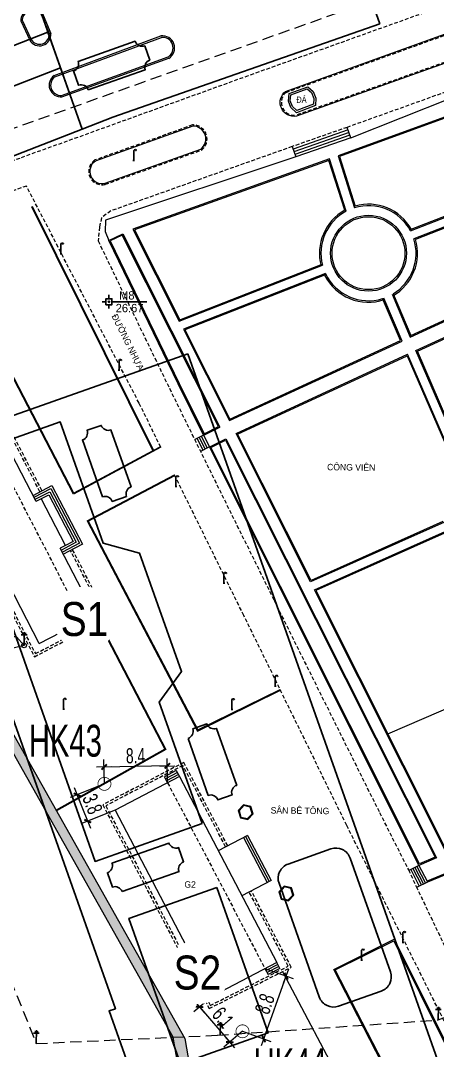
# Model space of a CAD drawing. Header units: inches. Extents: x 496359 to 501064, y 2374078 to 2377203.
# Drawn here: x 500217.5 to 500272.8, y 2376310.5 to 2376447.1 of the extents above; entities that cross this region are included whole.
import ezdxf
from ezdxf.enums import TextEntityAlignment as Align

# ---------------------------------------------------------------- set-up
doc = ezdxf.new("R2010")
doc.units = ezdxf.units.IN
doc.header["$MEASUREMENT"] = 0
doc.linetypes.add('DASHED', pattern=[0.75, 0.5, -0.25])
for name, color, linetype in [('cd', 7, 'Continuous'), ('chu', 6, 'Continuous'), ('MANH', 147, 'Continuous'), ('MOC - DC2', 1, 'Continuous')]:
    doc.layers.add(name, color=color, linetype=linetype)
for name, color, linetype, lineweight in [('EG Text2', 7, 'Continuous', 18), ('ISO', 252, 'Continuous', 20), ('LC Dim', 8, 'Continuous', 18), ('LC Net dam 1', 30, 'Continuous', 30), ('LC Net manh', 239, 'Continuous', 5)]:
    doc.layers.add(name, color=color, linetype=linetype, lineweight=lineweight)
doc.styles.add('dien giai', font='', dxfattribs={"width": 0.8})
doc.styles.add('EG Hai', font='')
doc.styles.add('style1', font='')
doc.styles.get('dien giai').set_extended_font_data('.VnArial NarrowH')
doc.styles.get('EG Hai').set_extended_font_data('.VnArial NarrowH')
doc.styles.get('style1').set_extended_font_data('.VnAvantH')
doc.dimstyles.new('DIM300', dxfattribs={"dimscale": 0.5, "dimtxt": 2, "dimasz": 0.007, "dimexe": 1, "dimexo": 0, "dimgap": 0.4, "dimtad": 1, "dimtoh": 1, "dimdec": 1, "dimzin": 1, "dimdsep": 46, "dimtxsty": 'dien giai', "dimblk": 'rowdim', "dimcen": 2.5, "dimclrd": 256, "dimclre": 256, "dimclrt": 2, "dimazin": 0, "dimtfac": 1, "dimtdec": 1, "dimtix": 1, "dimtmove": 2, "dimatfit": 0, "dimldrblk": 'dot leader', "dimfxl": 2, "dimtolj": 1, "dimtzin": 0, "dimlwd": -1, "dimlwe": -1, "dimarcsym": 1})

# ---------------------------------------------------------------- blocks, each defined once
blk = doc.blocks.new('chieusang')
at = {"layer": 'cd', "extrusion": (-0.000518657, 0.000768986, 1)}
for p, q in [((-0.03, 2.38, 0), (0.1, 2.57, 0)), ((0.1, 2.57, 0), (0.34, 2.61, 0)), ((0.34, 2.44, 0), (0.34, 2.61, 0)), ((0.34, 2.61, 0), (0.56, 2.54, 0)), ((0.56, 2.54, 0), (0.58, 2.47, 0)), ((-0.2, 0, 0), (0.2, 0, 0)), ((-0.03, 2.38, 0), (-0.03, 0.03, 0)), ((0.54, 2.37, 0), (0.34, 2.44, 0)), ((0.58, 2.47, 0), (0.54, 2.37, 0))]:
    blk.add_line(p, q, dxfattribs=at)
blk = doc.blocks.new('cdien')
at = {"layer": 'cd', "extrusion": (-0.000518657, 0.000768986, 1)}
for p, q in [((-0.8, 2.78, 0), (0.76, 2.78, 0)), ((-0.46, 3.14, 0), (0.49, 3.14, 0)), ((0, 0), (0, 3.5, 0))]:
    blk.add_line(p, q, dxfattribs=at)
blk = doc.blocks.new('MOC')
at = {"layer": 'MOC - DC2'}
for points in [[(-0.4, 0), (-0.9, 0)], [(0, 0.4), (0, 0.9)], [(0.4, 0), (5.03, 0)], [(0, -0.4), (0, -0.9)]]:
    blk.add_lwpolyline(points, dxfattribs=at)
blk.add_lwpolyline([(-0.4, -0.4), (0.4, -0.4), (0.4, 0.4), (-0.4, 0.4)], close=True, dxfattribs=at)
blk.add_circle((0, 0), 0.0868, dxfattribs=at)
blk = doc.blocks.new('Nền HT mới')
at = {"layer": 'MANH', "lineweight": 0}
h = blk.add_hatch(dxfattribs=at)
h.set_pattern_fill('HONEY', color=8, scale=3, angle=-0.7328, style=0)
h.set_pattern_definition([(359.267215784, (-528735.85168, -2369706.46263), (0.566607394046, 0.317539068605), [0.375, -0.75]), (119.267215784, (-528735.85168, -2369706.46263), (-0.55830059713, 0.331926862913), [0.375, -0.75]), (59.267215784, (-528735.85168, -2369706.46263), (0.008306796916, 0.64946593152), [-0.75, 0.375])])
h.paths.add_polyline_path([(373.11, -3.72), (363.8, 10.34), (361.87, 12.36), (358.57, 31.52), (334.17, 74.78), (334.67, 76.42), (360.12, 31.31), (363.37, 12.4), (365.03, 10.67), (370.8, 1.32), (373.56, -3.47)])
at = {"layer": 'chu', "color": 1, "lineweight": 0, "elevation": -28.38}
blk.add_lwpolyline([(338.8, 83.45), (337.81, 84.57), (334.33, 84.57)], dxfattribs=at)
at = {"layer": 'chu', "color": 1, "lineweight": 0}
blk.add_circle((338.8, 83.45, -1.6), 0.316, dxfattribs=at)
at = {"layer": 'MANH', "color": 1, "linetype": 'DASHED', "lineweight": 0, "ltscale": 3, "elevation": -28.38}
for points in [[(338.8, 83.45), (320.94, 78.75), (340.42, 30.66), (364.41, 31.76), (393.69, 33.78), (433.64, 49.39), (462.8, 58.64), (490.97, 67.81), (516.49, 76.2), (548.21, 86.54), (576.26, 95.7), (610.19, 94.18), (634.86, 101.12), (676.11, 115.48), (714.18, 128.71), (753.35, 142.39), (783.93, 137.98), (839.41, 172.28), (890.57, 190.2), (916.29, 216.65), (939.12, 240.49), (989.34, 305.87)], [(92.05, 52.59), (119.84, 64.48), (146.69, 76.35), (173.15, 88.06), (201.06, 100.39), (229.35, 112.33), (266.95, 126.39), (296.55, 137.3), (334.39, 150.94), (394.99, 172.54), (493.57, 208.22), (554.51, 229.52), (562.77, 214.46), (570.46, 194.28), (580.63, 169.79), (591.55, 141.92), (602.45, 113.39), (610.19, 94.18)]]:
    blk.add_lwpolyline(points, dxfattribs=at)
at = {"layer": 'MANH', "color": 3, "linetype": 'DASHED', "lineweight": 0, "elevation": -28.38}
for points in [[(407.58, 172.99), (398.89, 169.84), (368.51, 158.97), (345.93, 150.8), (338.39, 148.1)], [(402.5, 159.62), (381.61, 152.13), (374.31, 149.58), (350.29, 141.05), (349.05, 140.15)], [(116.69, 56.56), (131.71, 63.03), (142.08, 67.57), (154.42, 73.1), (167.02, 78.93), (181.02, 85.32), (193.82, 91.09), (206.39, 96.65), (218.78, 102.04), (232.2, 107.82), (246.18, 113.54), (258.58, 118.56), (269.62, 122.92), (280.04, 126.8), (338.39, 148.1)], [(339.11, 144.35), (288.22, 125.52)], [(356.92, 109.7), (354.03, 115.58), (339.11, 144.35)], [(349.05, 140.15), (348.8, 138.91)], [(348.8, 138.91), (348.61, 137.08), (358.06, 117.53), (371.93, 89.39), (385.9, 61.28), (389.73, 53.7), (390.75, 51.5), (425.22, -20.7), (430.02, -30.91)], [(429.39, -37.62), (422.21, -22.12), (381.55, 59.58), (367.92, 87.41), (358.72, 106.06)]]:
    blk.add_lwpolyline(points, dxfattribs=at)
at = {"layer": 'MANH', "lineweight": 0, "elevation": -28.38}
for points in [[(340.94, 167.39), (342.16, 164.48)], [(341.11, 167.52), (342.34, 164.56)], [(338.35, 166.23), (339.56, 163.68)], [(338.53, 166.32), (339.75, 163.76)], [(382.1, 150.76), (402.1, 158.7), (402.92, 156.66)], [(390, 138.4), (404.54, 144.08), (399.86, 155.42), (380.4, 148.35), (382.58, 141.46)], [(390.11, 138.61), (404.34, 144.17), (399.77, 155.23), (380.59, 148.25), (382.66, 141.69)], [(381.75, 151.78), (374.44, 149.23), (374.42, 149.22)], [(382.1, 150.76), (381.61, 152.13)], [(381.86, 151.44), (374.56, 148.89), (374.55, 148.89)], [(381.98, 151.1), (374.68, 148.55), (374.67, 148.55)], [(382.1, 150.76), (374.8, 148.21), (374.79, 148.21)], [(374.31, 149.58), (374.79, 148.21)], [(374.8, 148.21), (349.61, 139.84), (349.56, 138.33), (350.02, 137.14)], [(381.49, 141.01), (379.28, 147.94), (353.23, 138.62), (359.37, 126.43), (378.35, 133.85)], [(381.29, 141.13), (379.18, 147.75), (353.44, 138.53), (359.44, 126.62), (378.31, 133.99)], [(387.58, 129.99), (389.98, 124.31), (409.07, 133.09), (404.98, 143.02), (390.45, 137.33)], [(387.71, 130.06), (390.06, 124.51), (408.88, 133.16), (404.89, 142.83), (390.68, 137.26)], [(339.79, 141.62), (355.86, 109.24)], [(339.88, 141.67), (355.95, 109.29)], [(356.93, 109.71), (345.34, 103.48), (326.55, 139.71)], [(355.86, 109.24), (345.38, 103.62), (326.64, 139.75)], [(362.58, 111.3), (359.23, 118.11), (350.02, 137.14), (351.87, 138.03), (364.75, 112.39)], [(362.65, 111.5), (364.55, 112.46), (351.81, 137.84), (350.23, 137.07), (359.36, 118.17), (362.65, 111.5)], [(378.75, 132.74), (359.91, 125.36), (366.01, 113.24), (388.89, 123.8), (386.45, 129.48)], [(378.81, 132.61), (360.12, 125.28), (366.08, 113.43), (388.69, 123.88), (386.31, 129.43)], [(397.81, 106.16), (390.73, 122.53), (409.8, 131.3)], [(397.88, 106.38), (390.93, 122.46), (409.72, 131.09), (418.05, 110.55), (403.77, 104.13)], [(394.52, 99.79), (376.75, 91.85), (366.89, 111.53), (389.62, 122.04)], [(394.3, 99.85), (376.82, 92.04), (367.09, 111.46), (389.55, 121.84), (396.52, 105.77)], [(396.72, 105.66), (389.62, 122.04)], [(362.72, 111.37), (364.75, 112.39)], [(340.4, 102.54), (335.87, 111.31)], [(362.58, 111.3), (361.41, 110.73)], [(361.72, 110.87), (362.5, 109.32)], [(362.01, 111.02), (362.79, 109.47)], [(362.3, 111.16), (363.07, 109.61)], [(362.58, 111.3), (362.72, 111.37)], [(362.58, 111.3), (363.36, 109.75)], [(365.53, 110.84), (393.45, 55.27), (391.11, 54.28), (363.36, 109.75)], [(363.5, 109.82), (365.53, 110.84)], [(363.56, 109.69), (365.47, 110.64), (393.25, 55.35), (391.18, 54.48), (363.56, 109.69)], [(356.89, 109.79), (355.95, 109.29)], [(356.89, 109.79), (356.93, 109.71)], [(363.36, 109.75), (362.18, 109.17)], [(363.36, 109.75), (363.5, 109.82)], [(340.82, 83.71), (328.52, 107.52)], [(347.18, 99.97), (358.73, 106.06)], [(347.22, 99.88), (358.77, 105.97)], [(358.77, 105.97), (358.73, 106.06)], [(339.99, 103.34), (342.46, 104.63), (346.54, 96.86), (344.69, 95.9)], [(340.13, 103.08), (342.34, 104.23), (346.13, 96.99), (343.88, 95.82)], [(340.27, 102.81), (342.21, 103.82), (345.72, 97.11), (343.74, 96.09)], [(340.4, 102.55), (342.08, 103.42), (345.32, 97.24), (344.28, 96.7)], [(344.28, 96.7), (341.08, 102.9)], [(347.18, 99.97), (361.78, 72.09), (372.76, 77.49)], [(347.27, 100.02), (361.82, 72.23), (372.72, 77.58)], [(406.74, 80.1), (413.63, 63.97), (394.81, 55.85), (377.27, 90.8), (395.01, 98.73)], [(394.9, 98.52), (377.47, 90.73), (394.88, 56.05), (413.43, 64.05), (406.54, 80.17), (407.44, 80.57), (400.66, 96.26)], [(344.28, 96.7), (343.6, 96.35)], [(348.17, 87.51), (343.6, 96.35)], [(344.69, 95.9), (344.01, 95.56)], [(387.01, 71.72), (426.84, 88.89)], [(340.82, 83.71), (348.17, 87.51)], [(348.76, 86.38), (357.43, 69.7), (343.04, 61.58)], [(348.85, 86.43), (357.57, 69.66), (343.09, 61.5)], [(372.72, 77.58), (372.76, 77.49)], [(373.11, -3.72), (363.8, 10.34), (361.87, 12.36), (358.57, 31.52), (334.17, 74.78), (334.67, 76.42), (360.12, 31.31), (363.37, 12.4), (365.03, 10.67), (370.8, 1.32), (373.56, -3.47), (373.11, -3.72)], [(359.39, 66.06), (350.86, 61.6)], [(358.97, 66.86), (357.41, 66.04)], [(357.82, 65.24), (357.41, 66.04)], [(359.11, 66.59), (357.54, 65.77)], [(359.25, 66.33), (357.68, 65.51)], [(358.97, 66.86), (359.39, 66.06)], [(359.39, 66.06), (372.28, 41.42)], [(350.86, 61.6), (363.75, 36.96)], [(368.42, 58.24), (364.54, 56.21)], [(367.88, 57.96), (371.01, 51.99)], [(368.15, 58.1), (371.27, 52.13)], [(368.42, 58.24), (371.54, 52.27)], [(391.11, 54.28), (389.77, 53.61)], [(390.04, 53.74), (391.17, 51.53)], [(390.31, 53.88), (391.44, 51.65)], [(390.57, 54.01), (391.71, 51.78)], [(390.84, 54.15), (391.98, 51.91)], [(391.11, 54.28), (392.19, 52.18)], [(442.7, 54.17), (402.63, 37.1), (394.56, 53.18), (392.19, 52.18)], [(442.76, 54.03), (402.56, 36.91), (394.49, 52.99), (392.24, 52.04)], [(371.54, 52.27), (367.67, 50.24)], [(392.24, 52.04), (390.82, 51.36)], [(392.19, 52.18), (392.25, 52.04)], [(387, 26.56), (379.83, 40.49), (387.86, 44.48), (394.84, 30.45), (401.13, 17.81), (393.73, 13.88), (387, 26.56)], [(372.28, 41.42), (363.75, 36.96)], [(372.42, 41.15), (370.86, 40.33)], [(372.7, 40.62), (372.28, 41.42)], [(370.72, 40.6), (371.13, 39.8)], [(372.56, 40.89), (371, 40.07)], [(372.7, 40.62), (371.13, 39.8)], [(380.37, 21.68), (379.52, 23.47), (381.38, 24.43), (373.11, 40.09)]]:
    blk.add_lwpolyline(points, dxfattribs=at)
for points in [[(400.93, 162.87), (374.88, 153.59, -0.766463), (373.45, 156.9), (399.39, 166.25)], [(349.53, 144.72), (362.21, 149.23, 0.73292), (361.14, 152.29), (348.24, 147.66)]]:
    blk.add_lwpolyline(points, format="xyb", dxfattribs=at)
at = {"layer": 'MANH', "color": 3, "linetype": 'DASHED', "lineweight": 0, "elevation": -28.38}
for points in [[(400.88, 163.01), (374.84, 153.74, -0.757577), (373.52, 156.77), (399.44, 166.1)], [(349.58, 144.58), (362.28, 149.1, 0.74282), (361.12, 152.44), (348.19, 147.8)]]:
    blk.add_lwpolyline(points, format="xyb", dxfattribs=at)
at = {"layer": 'MANH', "color": 2, "lineweight": 0, "elevation": -28.38}
for points in [[(342.78, 159.01), (356.92, 164.25)], [(342.88, 158.83), (356.99, 164.06)], [(343.78, 156.36), (357.91, 161.47)], [(343.82, 156.16), (357.97, 161.28)]]:
    blk.add_lwpolyline(points, dxfattribs=at)
at = {"layer": 'MANH', "lineweight": 0, "elevation": -28.38}
for points in [[(373.91, 156.6), (376.38, 157.52), (377.1, 156.88), (377.44, 155.98), (377.41, 155.01), (374.88, 154.06), (374.16, 154.75), (373.83, 155.61)], [(374.14, 156.42), (376.32, 157.23), (376.89, 156.73), (377.19, 155.94), (377.17, 155.18), (374.94, 154.35), (374.37, 154.89), (374.08, 155.64)], [(367.86, 62.31), (367.16, 61.57), (367.46, 60.6), (368.45, 60.37), (369.14, 61.11), (368.85, 62.08)], [(367.89, 62.2), (367.28, 61.55), (367.54, 60.68), (368.41, 60.48), (369.03, 61.13), (368.77, 61.99)], [(373.25, 51.53), (372.55, 50.79), (372.85, 49.81), (373.84, 49.58), (374.53, 50.32), (374.24, 51.29)], [(373.28, 51.42), (372.67, 50.76), (372.93, 49.9), (373.8, 49.69), (374.42, 50.35), (374.16, 51.21)], [(387.14, 26.62), (380.03, 40.42), (387.79, 44.28), (394.7, 30.39), (400.93, 17.87), (393.79, 14.08)]]:
    blk.add_lwpolyline(points, close=True, dxfattribs=at)
at = {"layer": 'MANH', "color": 5, "linetype": 'DASHED', "lineweight": 0, "elevation": -28.38}
for points in [[(341.17, 103.96), (336.48, 113.04), (326.68, 108.04), (340.17, 81.95), (349.94, 87)], [(340.91, 103.82), (336.35, 112.64), (327.09, 107.91), (340.3, 82.35), (349.54, 87.13), (344.94, 96.03)], [(349.94, 87), (345.2, 96.17)], [(359.97, 67.93), (349.22, 62.3), (363.34, 35.3), (374.21, 40.79), (368.91, 50.89)], [(365.51, 56.72), (359.85, 67.53), (349.62, 62.18), (363.47, 35.71), (373.8, 40.92), (368.64, 50.75)], [(365.78, 56.86), (359.97, 67.93)]]:
    blk.add_lwpolyline(points, dxfattribs=at)
at = {"layer": 'MANH', "linetype": 'DASHED', "lineweight": 0, "elevation": -28.38}
for points in [[(346.59, 86.69), (334.28, 110.5)], [(357.82, 65.24), (370.72, 40.6)]]:
    blk.add_lwpolyline(points, dxfattribs=at)
at = {"layer": 'MANH', "lineweight": 0}
for radius in [5.03, 4.83]:
    blk.add_circle((384.44, 135.44, -1.73), radius, dxfattribs=at)
for centre, radius, start, end in [((340.03, 166.23, -1.78), 1.68, 50.2273, 179.7673), ((340.03, 166.23, -1.78), 1.48, 52.0693, 179.7673), ((340.85, 164.43, -1.93), 1.49, 210.2508, 5.0562), ((340.85, 164.43, -1.93), 1.29, 210.2508, 5.0562), ((349.13, 146.29, -0.81), 1.62, 121.8955, 284.6801), ((384.44, 135.44, -1.73), 6.5, 118.9733, 194.9056), ((384.44, 135.44, -1.73), 6.3, 117.9474, 194.6999), ((384.44, 135.44, -1.73), 6.3, 28.0071, 107.1735), ((384.44, 135.44, -1.73), 6.5, 29.1345, 105.862), ((384.44, 135.44, -1.73), 6.5, 299.7351, 16.2161), ((384.44, 135.44, -1.73), 6.3, 301.3291, 17.4217), ((384.44, 135.44, -1.73), 6.5, 206.5867, 288.8007), ((384.44, 135.44, -1.73), 6.3, 205.3825, 287.289)]:
    blk.add_arc(centre, radius, start, end, dxfattribs=at)
at = {"layer": 'MANH', "color": 2, "lineweight": 0}
for centre, radius, start, end in [((357.14, 162.65, -1.08), 1.61, 301.3392, 97.8566), ((357.14, 162.65, -1.08), 1.41, 301.3392, 97.8566), ((343.69, 157.73, -28.38), 1.57, 125.2082, 274.8903), ((343.69, 157.73, -55.67), 1.37, 126.2638, 273.8263)]:
    blk.add_arc(centre, radius, start, end, dxfattribs=at)
at = {"layer": 'MANH', "color": 3, "linetype": 'DASHED', "lineweight": 0}
blk.add_arc((349.13, 146.29, -0.81), 1.77, 121.8955, 284.6801, dxfattribs=at)
at = {"layer": 'MOC - DC2', "lineweight": 0}
blk.add_point((350.05, 129.01, -1.71), dxfattribs=at)
at = {"layer": 'cd', "lineweight": 0}
for name, p, xscale, yscale, zscale, rotation in [('chieusang', (353.34, 147.74, -0.64), 0.5500000000465661, 0.5500000000465661, 0.5500000000465661, 359.2672157837458), ('chieusang', (343.7, 135.34, -1.76), 0.5499999999883585, 0.5499999999883585, 0.5499999999883585, 359.8380142929382), ('chieusang', (351.4, 119.92, -1.69), 0.5499999999883585, 0.5499999999883585, 0.5499999999883585, 359.8380142929382), ('chieusang', (358.94, 104.49, -1.91), 0.5499999999883585, 0.5499999999883585, 0.5499999999883585, 359.8380142929382), ('chieusang', (365.3, 91.68, -1.86), 0.5499999999883585, 0.5499999999883585, 0.5499999999883585, 359.8380142929382), ('cdien', (338.8, 83.45, -1.06), 0.5, 0.5, 0.5, 359.2672157837458), ('chieusang', (372.08, 78.04, -1.98), 0.5499999999883585, 0.5499999999883585, 0.5499999999883585, 359.8380142929382), ('chieusang', (344.04, 74.99, -2.39), 0.5499999999883585, 0.5499999999883585, 0.5499999999883585, 359.8380142929382), ('chieusang', (366.35, 74.94, -2.23), 0.5499999999883585, 0.5499999999883585, 0.5499999999883585, 359.8380142929382), ('chieusang', (389.01, 44.06, -1.99), 0.5499999999883585, 0.5499999999883585, 0.5499999999883585, 359.8380142929382), ('chieusang', (383.53, 41.72, -2.15), 0.5499999999883585, 0.5499999999883585, 0.5499999999883585, 359.8380142929382), ('cdien', (393.69, 33.78, -1.99), 0.5, 0.5, 0.5, 359.2672157837458), ('cdien', (364.79, 31.76, -2.37), 0.5, 0.5, 0.5, 359.2672157837458), ('cdien', (340.42, 30.66, -3.17), 0.5, 0.5, 0.5, 359.2672157837458)]:
    blk.add_blockref(name, p, dxfattribs=dict(at, xscale=xscale, yscale=yscale, zscale=zscale, rotation=rotation))
at = {"layer": 'MOC - DC2', "lineweight": 0}
blk.add_blockref('MOC', (350.05, 129.01, -1.68), dxfattribs=at)
at = {"layer": 'chu', "color": 6, "lineweight": 0, "style": 'style1', "width": 0.7}
blk.add_text('®¸', height=0.85, rotation=359.2672, dxfattribs=at).set_placement((374.86, 155.37, -27.85))
at = {"layer": 'chu', "color": 6, "lineweight": 0, "style": 'style1'}
for s, rotation, p in [('§¦êNG NHùA ', 296.2754, (350.37, 127.11, -28.38)), ('C¤NG VI£N', 359.2672, (378.95, 106.67, -28.38)), ('s©n bª t«ng', 359.2672, (371.47, 61.16, -28.38)), ('G2', 359.2672, (360.04, 51.33, -28.38))]:
    blk.add_text(s, height=0.85, rotation=rotation, dxfattribs=at).set_placement(p)
at = {"layer": 'MOC - DC2', "lineweight": 0, "style": 'style1'}
for s, p in [('M8', (351.39, 129.3, -1.68)), ('26.67', (350.94, 127.62, -1.68))]:
    blk.add_text(s, height=1.1, dxfattribs=at).set_placement(p)
blk = doc.blocks.new('rowdim')
blk.add_line((-200, 0), (200, 0))
at = {"const_width": 50}
blk.add_lwpolyline([(-71, -71), (71, 71)], dxfattribs=at)
blk = doc.blocks.new('*D475')
at = {"layer": 'Defpoints', "color": 0, "transparency": 16777216}
for p in [(500242.95, 2376317.73), (500246.94, 2376313.05), (500245.25, 2376311.61)]:
    blk.add_point(p, dxfattribs=at)
at = {"layer": 'LC Dim', "transparency": 16777216}
for p, q in [((500242.95, 2376317.73), (500240.5, 2376315.64)), ((500241.26, 2376316.28), (500245.25, 2376311.62)), ((500246.94, 2376313.05), (500244.49, 2376310.96))]:
    blk.add_line(p, q, dxfattribs=at)
at = {"layer": 'LC Dim', "transparency": 16777216, "xscale": 0.005, "yscale": 0.005, "zscale": 0.005}
for p, rotation in [((500241.26, 2376316.29), 130.5065411149182), ((500245.25, 2376311.61), 310.5065411149182)]:
    blk.add_blockref('rowdim', p, dxfattribs=dict(at, rotation=rotation))
at = {"layer": 'LC Dim', "color": 2, "transparency": 16777216, "insert": (500244.34, 2376314.87), "char_height": 2, "attachment_point": 5, "rotation": 310.5065, "style": 'dien giai'}
blk.add_mtext('\\A1;6.1', dxfattribs=at)
blk = doc.blocks.new('dot leader')
at = {"const_width": 50}
blk.add_lwpolyline([(-25, 0, 1), (25, 0, 1)], format="xyb", close=True, dxfattribs=at)
blk = doc.blocks.new('*D476')
at = {"layer": 'Defpoints', "color": 0, "transparency": 16777216}
for p in [(500249.91, 2376321.37), (500252.73, 2376320.37), (500246.94, 2376313.05)]:
    blk.add_point(p, dxfattribs=at)
at = {"layer": 'LC Dim', "transparency": 16777216}
for p, q in [((500249.76, 2376312.05), (500252.72, 2376320.36)), ((500249.91, 2376321.37), (500253.67, 2376320.03)), ((500246.94, 2376313.05), (500250.7, 2376311.71))]:
    blk.add_line(p, q, dxfattribs=at)
at = {"layer": 'LC Dim', "transparency": 16777216, "xscale": 0.005, "yscale": 0.005, "zscale": 0.005}
for p, rotation in [((500252.73, 2376320.37), 70.34522583524006), ((500249.75, 2376312.05), 250.3452258352401)]:
    blk.add_blockref('rowdim', p, dxfattribs=dict(at, rotation=rotation))
at = {"layer": 'LC Dim', "color": 2, "transparency": 16777216, "insert": (500249.9, 2376316.69), "char_height": 2, "attachment_point": 5, "rotation": 70.3452, "style": 'dien giai'}
blk.add_mtext('\\A1;8.8', dxfattribs=at)
blk = doc.blocks.new('*D477')
at = {"layer": 'Defpoints', "color": 0, "transparency": 16777216}
for p in [(500228.65, 2376345.86), (500225.04, 2376344.41), (500230.05, 2376342.37)]:
    blk.add_point(p, dxfattribs=at)
at = {"layer": 'LC Dim', "transparency": 16777216}
for p, q in [((500228.65, 2376345.86), (500224.11, 2376344.04)), ((500226.44, 2376340.92), (500225.04, 2376344.4)), ((500230.05, 2376342.37), (500225.51, 2376340.55))]:
    blk.add_line(p, q, dxfattribs=at)
at = {"layer": 'LC Dim', "transparency": 16777216, "xscale": 0.005, "yscale": 0.005, "zscale": 0.005}
for p, rotation in [((500225.04, 2376344.41), 111.9031753498316), ((500226.44, 2376340.92), 291.9031753498317)]:
    blk.add_blockref('rowdim', p, dxfattribs=dict(at, rotation=rotation))
at = {"layer": 'LC Dim', "color": 2, "transparency": 16777216, "insert": (500227.06, 2376343.19), "char_height": 2, "attachment_point": 5, "rotation": 291.9032, "style": 'dien giai'}
blk.add_mtext('\\A1;3.8', dxfattribs=at)
blk = doc.blocks.new('*D478')
at = {"layer": 'Defpoints', "color": 0, "transparency": 16777216}
for p in [(500228.61, 2376348.09), (500237.02, 2376346.01), (500228.65, 2376345.86)]:
    blk.add_point(p, dxfattribs=at)
at = {"layer": 'LC Dim', "transparency": 16777216}
for p, q in [((500228.65, 2376345.86), (500228.59, 2376349.09)), ((500237.02, 2376346.01), (500236.96, 2376349.24)), ((500236.97, 2376348.24), (500228.61, 2376348.09))]:
    blk.add_line(p, q, dxfattribs=at)
at = {"layer": 'LC Dim', "transparency": 16777216, "xscale": 0.005, "yscale": 0.005, "zscale": 0.005}
for p, rotation in [((500236.98, 2376348.24), 1.056502467971354), ((500228.61, 2376348.09), 181.0565024679714)]:
    blk.add_blockref('rowdim', p, dxfattribs=dict(at, rotation=rotation))
at = {"layer": 'LC Dim', "color": 2, "transparency": 16777216, "insert": (500232.77, 2376349.58), "char_height": 2, "attachment_point": 5, "rotation": 1.0565, "style": 'dien giai'}
blk.add_mtext('\\A1;8.4', dxfattribs=at)

msp = doc.modelspace()

# ---------------------------------------------------------------- linework, layer by layer
at = {"layer": 'LC Net dam 1'}
for points in [[(500265.14, 2376446.61), (500246.99, 2376497.91), (500207.57, 2376483.97), (500225.71, 2376432.67), (500229.76, 2376434.25)], [(500212.23, 2376436.68), (500222.83, 2376440.81), (500221.16, 2376445.52), (500210.42, 2376441.34), (500203.63, 2376458.74), (500158.9, 2376441.31), (500166.23, 2376422.51), (500157.72, 2376419.28), (500158.96, 2376416.01), (500171.01, 2376420.57), (500174.13, 2376412.57), (500210.82, 2376426.87), (500207.69, 2376434.91), (500207.69, 2376434.91)], [(500225.71, 2376432.67), (500210.82, 2376426.87), (500207.69, 2376434.91), (500222.83, 2376440.81)]]:
    msp.add_lwpolyline(points, close=True, dxfattribs=at)
for points in [[(500226.51, 2376437.87, 0.414214), (500225.23, 2376438.48), (500224.56, 2376440.37, 0.414214), (500225.17, 2376441.64), (500232.72, 2376444.31, 0.414214), (500233.99, 2376443.7), (500234.66, 2376441.81, 0.414214), (500234.05, 2376440.54)], [(500228.4, 2376383.91, -0.414214), (500229.68, 2376383.3), (500231.57, 2376383.96, -0.414214), (500232.18, 2376385.24), (500229.51, 2376392.78, -0.414214), (500228.23, 2376393.39), (500226.35, 2376392.73, -0.414214), (500225.74, 2376391.45)], [(500239.74, 2376351.87, 0.414214), (500240.34, 2376353.15), (500242.23, 2376353.81, 0.414214), (500243.51, 2376353.21), (500246.17, 2376345.66, 0.414214), (500245.56, 2376344.39), (500243.68, 2376343.72, 0.414214), (500242.4, 2376344.33)], [(500230.98, 2376331.57, 0.414214), (500229.71, 2376332.18), (500229.04, 2376334.07, 0.414214), (500229.65, 2376335.34), (500237.19, 2376338.01, 0.414214), (500238.47, 2376337.4), (500239.13, 2376335.52, 0.414214), (500238.53, 2376334.24)], [(500251.78, 2376332.68), (500257.12, 2376317.6, 0.414214), (500259.67, 2376316.38), (500265.33, 2376318.38, 0.414214), (500266.55, 2376320.93), (500261.21, 2376336.02, 0.414214), (500258.66, 2376337.23), (500253, 2376335.23, 0.414214)]]:
    msp.add_lwpolyline(points, format="xyb", close=True, dxfattribs=at)
at = {"layer": 'LC Net dam 1', "const_width": 0.1}
for points in [[(500227.79, 2376345.86, 1), (500229.51, 2376345.86, 1)], [(500246.08, 2376313.05, 1), (500247.8, 2376313.05, 1)]]:
    msp.add_lwpolyline(points, format="xyb", close=True, dxfattribs=at)

# ---------------------------------------------------------------- block references
at = {"layer": 'LC Net manh'}
msp.add_blockref('Nền HT mới', (499879.2, 2376280.77, 2.92), dxfattribs=at)

# ---------------------------------------------------------------- texts
at = {"layer": 'EG Text2', "style": 'EG Hai', "width": 0.8}
for s, p in [('hk43', (500223.47, 2376351.58, -52.27)), ('hk44', (500253.25, 2376308.66, -52.27))]:
    msp.add_text(s, height=4.224, rotation=0, dxfattribs=at).set_placement(p, align=Align.MIDDLE_CENTER)

# ---------------------------------------------------------------- dimensions: what is measured, and where the dimension line sits
at = {"layer": 'LC Dim'}
for p1, p2, distance, picture, middle in [((500237.02, 2376346.01, -25.45), (500228.65, 2376345.86, -25.45), -2.23, '*D478', (500232.77, 2376349.58, -25.45)), ((500230.05, 2376342.37, -25.45), (500228.65, 2376345.86, -25.45), 3.89, '*D477', (500227.06, 2376343.19, -25.45)), ((500246.94, 2376313.05, -25.45), (500249.91, 2376321.37, -25.45), -2.99, '*D476', (500249.9, 2376316.69, -25.45)), ((500242.9473, 2376317.7282, -25.452), (500246.9413, 2376313.0529, -25.452), -2.2192, '*D475', (500244.3376, 2376314.8722, -25.452))]:
    dim = msp.add_aligned_dim(p1=p1, p2=p2, distance=distance, dimstyle='DIM300', override={"dimscale": 1, "dimasz": 0.005, "dimpost": ''}, dxfattribs=at)
    dim.commit()
    dim.dimension.update_dxf_attribs({"geometry": picture, "text_midpoint": middle})

# ---------------------------------------------------------------- next in the draw order: wipeouts: each hides what was drawn before it
at = {"ltscale": 500}
for points, z in [([(500223.1, 2376364.77), (500222.63, 2376365.32), (500222.38, 2376365.72), (500222.14, 2376366.22), (500221.97, 2376366.75), (500221.88, 2376367.24), (500221.85, 2376367.68), (500221.87, 2376368.21), (500221.93, 2376368.61), (500222.09, 2376369.18), (500222.21, 2376369.5), (500222.44, 2376369.93), (500222.7, 2376370.33), (500223.08, 2376370.77), (500223.49, 2376371.13), (500223.96, 2376371.44), (500224.41, 2376371.67), (500224.85, 2376371.83), (500225.24, 2376371.93), (500225.75, 2376372), (500226.18, 2376372.01), (500226.6, 2376371.98), (500227.13, 2376371.88), (500227.55, 2376371.76), (500227.93, 2376371.59), (500228.52, 2376371.25), (500228.78, 2376371.05), (500229.08, 2376370.78), (500229.33, 2376370.5), (500229.59, 2376370.15), (500229.84, 2376369.74), (500230, 2376369.4), (500230.13, 2376369.05), (500230.24, 2376368.6), (500230.3, 2376368.2), (500230.32, 2376367.62), (500230.26, 2376367.07), (500230.17, 2376366.63), (500230.05, 2376366.28), (500229.85, 2376365.84), (500229.63, 2376365.46), (500229.43, 2376365.17), (500229.09, 2376364.79), (500228.83, 2376364.54), (500228.42, 2376364.24), (500228.14, 2376364.07), (500227.89, 2376363.94), (500227.58, 2376363.81), (500227.24, 2376363.7), (500226.9, 2376363.62), (500226.56, 2376363.56), (500226.2, 2376363.54), (500225.92, 2376363.54), (500225.48, 2376363.58), (500225.12, 2376363.65), (500224.71, 2376363.77), (500224.32, 2376363.92), (500223.84, 2376364.18), (500223.62, 2376364.33), (500223.32, 2376364.57)], -291.65), ([(500238.05, 2376317.9), (500237.59, 2376318.45), (500237.34, 2376318.85), (500237.1, 2376319.35), (500236.93, 2376319.87), (500236.84, 2376320.37), (500236.81, 2376320.81), (500236.83, 2376321.33), (500236.89, 2376321.74), (500237.05, 2376322.31), (500237.17, 2376322.63), (500237.39, 2376323.06), (500237.66, 2376323.46), (500238.04, 2376323.89), (500238.44, 2376324.25), (500238.92, 2376324.57), (500239.37, 2376324.8), (500239.81, 2376324.96), (500240.2, 2376325.06), (500240.71, 2376325.13), (500241.14, 2376325.14), (500241.55, 2376325.11), (500242.09, 2376325.01), (500242.5, 2376324.88), (500242.89, 2376324.72), (500243.48, 2376324.37), (500243.74, 2376324.18), (500244.03, 2376323.91), (500244.29, 2376323.63), (500244.55, 2376323.28), (500244.8, 2376322.87), (500244.96, 2376322.53), (500245.09, 2376322.18), (500245.2, 2376321.73), (500245.26, 2376321.32), (500245.28, 2376320.74), (500245.22, 2376320.19), (500245.12, 2376319.76), (500245.01, 2376319.41), (500244.81, 2376318.96), (500244.59, 2376318.59), (500244.38, 2376318.3), (500244.05, 2376317.91), (500243.78, 2376317.67), (500243.38, 2376317.37), (500243.1, 2376317.2), (500242.85, 2376317.07), (500242.54, 2376316.94), (500242.19, 2376316.83), (500241.86, 2376316.75), (500241.51, 2376316.69), (500241.16, 2376316.67), (500240.87, 2376316.67), (500240.44, 2376316.71), (500240.08, 2376316.78), (500239.67, 2376316.89), (500239.28, 2376317.05), (500238.8, 2376317.31), (500238.58, 2376317.45), (500238.27, 2376317.69)], -316.73)]:
    msp.add_wipeout(points, dxfattribs=at).translate(0, 0, z).dxf.layer = 'ISO'

# ---------------------------------------------------------------- next in the draw order: linework, layer by layer
at = {"layer": 'LC Net dam 1'}
for points in [[(500239.68, 2376402.88), (500279.47, 2376290.38), (500242.82, 2376277.42), (500229.26, 2376315.75), (500230.11, 2376316.05), (500203.88, 2376390.22)], [(500241.62, 2376340.61), (500235.92, 2376356.71), (500238.86, 2376360.76), (500233.31, 2376376.45), (500228.48, 2376377.75), (500222.79, 2376393.85), (500208.59, 2376388.83), (500227.42, 2376335.58)]]:
    msp.add_lwpolyline(points, close=True, dxfattribs=at)
at = {"layer": 'LC Net dam 1', "elevation": -268.38}
msp.add_lwpolyline([(500243.52, 2376332.12), (500250.34, 2376312.83), (500238.72, 2376308.73), (500231.9, 2376328.01)], close=True, dxfattribs=at)

# ---------------------------------------------------------------- next in the draw order: texts
at = {"layer": 'EG Text2', "style": 'EG Hai'}
for s, p in [('s1', (500226.01, 2376367.71, -291.65)), ('s2', (500240.97, 2376320.84, -316.73))]:
    msp.add_text(s, height=4.5, rotation=0, dxfattribs=at).set_placement(p, align=Align.MIDDLE_CENTER)

doc.saveas('drawing.dxf')
